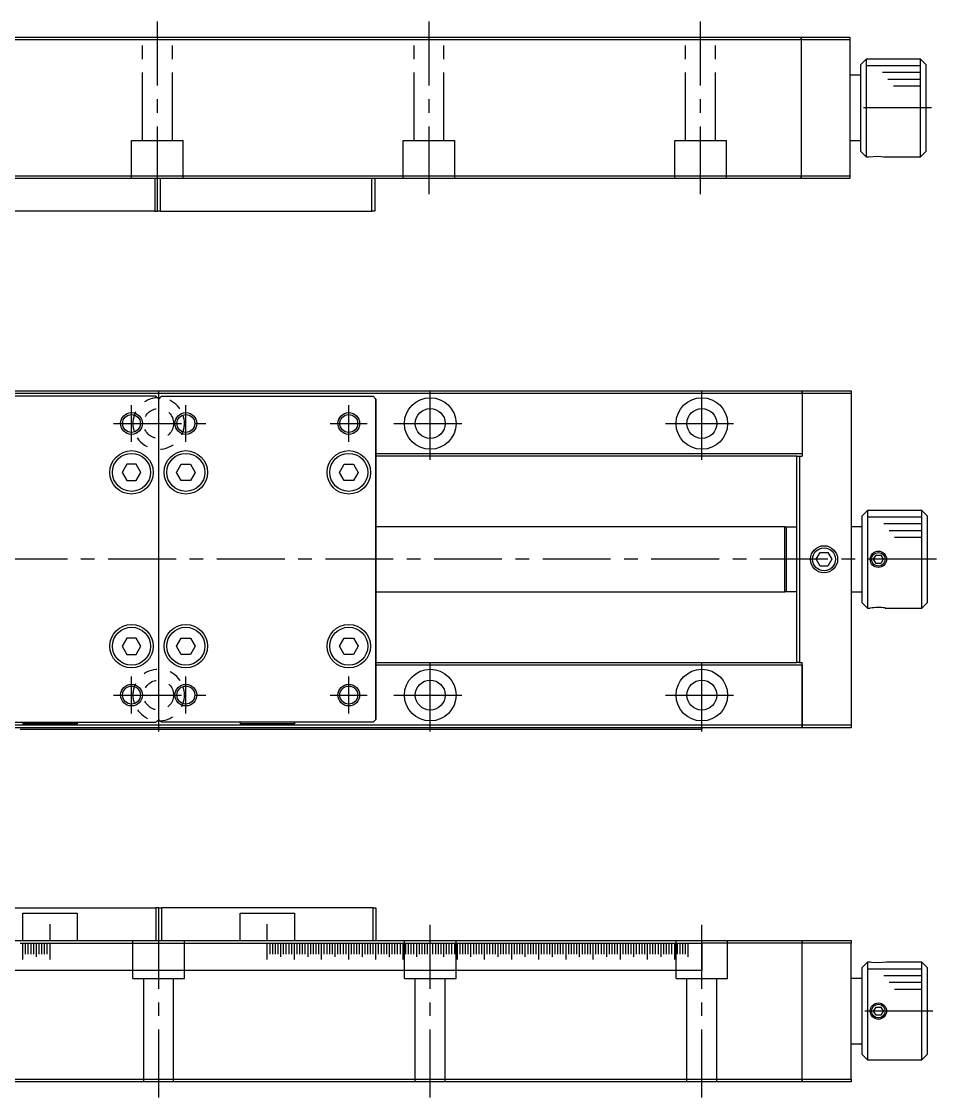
# Model space of a CAD drawing. Extents: x 17 to 733, y 13 to 249.
# Drawn here: x 182.7 to 351.2, y 51.1 to 249.2 of the extents above; entities that cross this region are included whole.
import ezdxf

# ---------------------------------------------------------------- set-up
doc = ezdxf.new("R2010")
doc.units = 0
doc.header["$LTSCALE"] = 10
for name, pattern in [('CENTER', [2, 1.25, -0.25, 0.25, -0.25]), ('DASHED', [3.5, 2, -1.5]), ('DOT', [0.5, 0.25, -0.25])]:
    doc.linetypes.add(name, pattern=pattern)
doc.layers.get('0').update_dxf_attribs({"linetype": 'CONTINUOUS'})
doc.layers.add('CENTER', color=1, linetype='CENTER')

# ---------------------------------------------------------------- blocks, each defined once
blk = doc.blocks.new('AID2942')
at = {"color": 3, "linetype": 'DOT'}
for centre, start, end in [((207.996115, 175.175), 92.941376, 87.058624), ((207.996115, 125.175), 272.941375, 267.058625)]:
    blk.add_arc(centre, 4.75, start, end, dxfattribs=at)
blk = doc.blocks.new('AID2947')
at = {"color": 3, "linetype": 'DOT'}
for centre in [(207.996115, 175.175), (207.996115, 125.175)]:
    blk.add_circle(centre, 2.75, dxfattribs=at)

msp = doc.modelspace()

# ---------------------------------------------------------------- linework, layer by layer
at = {"color": 7, "linetype": 'CONTINUOUS'}
for p, q in [((89.266115, 246.27), (326.266115, 246.27)), ((326.266115, 245.77), (89.266115, 245.77)), ((326.266115, 246.27), (326.266115, 245.77)), ((326.266115, 246.27), (335.266115, 246.27)), ((326.266115, 245.77), (326.266115, 246.27)), ((326.266115, 245.77), (326.266115, 220.77)), ((335.266115, 245.77), (326.266115, 245.77)), ((326.266115, 245.77), (326.266115, 243.27)), ((335.266115, 246.27), (335.266115, 245.77)), ((335.266115, 245.77), (335.266115, 220.77)), ((326.266115, 243.27), (326.266115, 239.27)), ((338.266115, 242.27), (337.266115, 241.27)), ((338.266115, 242.27), (338.266115, 233.27)), ((348.266115, 242.27), (338.266115, 242.27)), ((348.266115, 224.27), (348.266115, 242.27)), ((349.266115, 241.27), (348.266115, 242.27)), ((337.266115, 233.27), (337.266115, 241.27)), ((349.266115, 241.27), (349.266115, 225.27)), ((326.266115, 239.27), (326.266115, 227.27)), ((337.266115, 239.27), (335.266115, 239.27)), ((337.266115, 225.27), (337.266115, 233.27)), ((338.266115, 233.27), (338.266115, 224.27)), ((326.266115, 227.27), (326.266115, 223.27)), ((335.266115, 227.27), (337.266115, 227.27)), ((337.266115, 225.27), (338.266115, 224.27)), ((338.266115, 224.27), (338.76612, 224.27)), ((341.515837, 224.27), (348.266115, 224.27)), ((348.266115, 224.27), (349.266115, 225.27)), ((326.266115, 223.27), (326.266115, 220.77)), ((89.266115, 220.77), (326.266115, 220.77)), ((326.266115, 220.27), (89.266115, 220.27)), ((207.266115, 220.27), (207.266115, 214.27)), ((207.766115, 214.27), (207.766115, 220.27)), ((207.766115, 214.27), (207.766115, 220.27)), ((208.266115, 220.27), (208.266115, 214.27)), ((247.266115, 214.27), (247.266115, 220.27)), ((247.766115, 220.27), (247.766115, 214.27)), ((326.266115, 220.77), (326.266115, 220.27)), ((326.266115, 220.77), (335.266115, 220.77)), ((326.266115, 220.27), (326.266115, 220.77)), ((335.266115, 220.27), (326.266115, 220.27)), ((335.266115, 220.77), (335.266115, 220.27)), ((204.76611, 214.27), (174.76611, 214.27)), ((207.266115, 214.27), (204.76611, 214.27)), ((207.266115, 214.27), (207.766115, 214.27)), ((208.266115, 214.27), (207.766115, 214.27)), ((208.266115, 214.27), (210.76612, 214.27)), ((210.76612, 214.27), (240.76612, 214.27)), ((240.76612, 214.27), (247.266115, 214.27)), ((247.766115, 214.27), (247.266115, 214.27)), ((89.496115, 181.175), (326.496115, 181.175)), ((326.496115, 180.675), (89.496115, 180.675)), ((326.496115, 181.175), (335.496115, 181.175)), ((326.496115, 180.675), (326.496115, 181.175)), ((326.496115, 181.175), (326.496115, 180.675)), ((326.496115, 180.675), (326.496115, 177.175)), ((335.496115, 180.675), (326.496115, 180.675)), ((326.496115, 180.675), (326.496115, 175.163917)), ((335.496115, 181.175), (335.496115, 180.675)), ((335.496115, 180.675), (335.496115, 119.675)), ((207.496115, 180.175), (168.496115, 180.175)), ((207.496115, 180.175), (207.996115, 179.675)), ((208.496115, 180.175), (207.996115, 179.675)), ((207.996115, 120.675), (207.996115, 179.675)), ((208.496115, 180.175), (247.496115, 180.175)), ((247.996115, 179.675), (247.496115, 180.175)), ((247.996115, 179.675), (247.996115, 120.675)), ((247.996115, 168.675), (247.996115, 179.675)), ((326.496115, 177.175), (326.496115, 175.163917)), ((326.496115, 175.163917), (326.496115, 173.175)), ((326.496115, 175.163917), (326.496115, 169.675)), ((326.496115, 173.175), (326.496115, 169.175)), ((247.996115, 169.675), (326.496115, 169.675)), ((325.496115, 169.175), (247.996115, 169.175)), ((247.996115, 131.675), (247.996115, 168.675)), ((325.496115, 131.175), (325.496115, 169.175)), ((325.496115, 169.175), (325.996115, 169.175)), ((325.996115, 169.175), (325.996115, 131.175)), ((325.996115, 169.175), (326.496115, 169.175)), ((202.130089, 167.675), (201.264064, 166.175)), ((203.86214, 167.675), (202.130089, 167.675)), ((204.728166, 166.175), (203.86214, 167.675)), ((211.264064, 166.175), (212.130089, 167.675)), ((212.130089, 167.675), (213.86214, 167.675)), ((213.86214, 167.675), (214.728166, 166.175)), ((241.264064, 166.175), (242.130089, 167.675)), ((242.130089, 167.675), (243.86214, 167.675)), ((243.86214, 167.675), (244.728166, 166.175)), ((201.264064, 166.175), (202.130089, 164.675)), ((202.130089, 164.675), (203.86214, 164.675)), ((203.86214, 164.675), (204.728166, 166.175)), ((212.130089, 164.675), (211.264064, 166.175)), ((213.86214, 164.675), (212.130089, 164.675)), ((214.728166, 166.175), (213.86214, 164.675)), ((242.130089, 164.675), (241.264064, 166.175)), ((243.86214, 164.675), (242.130089, 164.675)), ((244.728166, 166.175), (243.86214, 164.675)), ((338.496115, 159.175), (337.496115, 158.175)), ((338.496115, 159.175), (338.496115, 141.175)), ((348.496115, 159.175), (338.496115, 159.175)), ((349.496115, 158.175), (348.496115, 159.175)), ((348.496115, 141.175), (348.496115, 159.175)), ((337.496115, 142.175), (337.496115, 158.175)), ((349.496115, 158.175), (349.496115, 142.175)), ((349.496115, 158.175), (349.496115, 152.674995)), ((323.296115, 156.175), (247.996115, 156.175)), ((323.496115, 155.975), (323.296115, 156.175)), ((323.296115, 144.175), (323.296115, 156.175)), ((323.496115, 156.175), (323.496115, 155.975)), ((323.496115, 156.175), (323.496115, 144.175)), ((323.496115, 156.175), (325.496115, 156.175)), ((337.496115, 156.175), (335.496115, 156.175)), ((329.052739, 150.175), (329.774427, 151.425)), ((329.774427, 151.425), (331.217803, 151.425)), ((331.217803, 151.425), (331.93949, 150.175)), ((339.630089, 150.175), (340.063102, 150.925)), ((340.063102, 150.925), (340.929127, 150.925)), ((340.929127, 150.925), (341.36214, 150.175)), ((349.503885, 151.425), (349.496115, 151.440541)), ((329.774427, 148.925), (329.052739, 150.175)), ((331.217803, 148.925), (329.774427, 148.925)), ((331.93949, 150.175), (331.217803, 148.925)), ((340.063102, 149.425), (339.630089, 150.175)), ((340.929127, 149.425), (340.063102, 149.425)), ((341.36214, 150.175), (340.929127, 149.425)), ((349.496115, 148.909459), (349.503885, 148.925)), ((349.496115, 147.675005), (349.496115, 142.175)), ((247.996115, 144.175), (323.296115, 144.175)), ((323.296115, 144.175), (323.496115, 144.375)), ((323.496115, 144.375), (323.496115, 144.175)), ((325.496115, 144.175), (323.496115, 144.175)), ((335.496115, 144.175), (337.496115, 144.175)), ((337.496115, 142.175), (338.496115, 141.175)), ((338.496115, 141.175), (338.99612, 141.175)), ((341.745922, 141.175), (348.496115, 141.175)), ((348.496115, 141.175), (349.496115, 142.175)), ((202.130089, 135.675), (201.264064, 134.175)), ((203.86214, 135.675), (202.130089, 135.675)), ((204.728166, 134.175), (203.86214, 135.675)), ((211.264064, 134.175), (212.130089, 135.675)), ((212.130089, 135.675), (213.86214, 135.675)), ((213.86214, 135.675), (214.728166, 134.175)), ((241.264064, 134.175), (242.130089, 135.675)), ((242.130089, 135.675), (243.86214, 135.675)), ((243.86214, 135.675), (244.728166, 134.175)), ((201.264064, 134.175), (202.130089, 132.675)), ((203.86214, 132.675), (204.728166, 134.175)), ((212.130089, 132.675), (211.264064, 134.175)), ((214.728166, 134.175), (213.86214, 132.675)), ((242.130089, 132.675), (241.264064, 134.175)), ((244.728166, 134.175), (243.86214, 132.675)), ((202.130089, 132.675), (203.86214, 132.675)), ((213.86214, 132.675), (212.130089, 132.675)), ((243.86214, 132.675), (242.130089, 132.675)), ((247.996115, 120.675), (247.996115, 131.675)), ((247.996115, 131.175), (325.496115, 131.175)), ((325.996115, 131.175), (325.496115, 131.175)), ((325.996115, 131.175), (326.496115, 131.175)), ((326.496115, 127.175), (326.496115, 131.175)), ((326.496115, 130.675), (247.996115, 130.675)), ((326.496115, 130.675), (326.496115, 125.163917)), ((326.496115, 125.163917), (326.496115, 127.175)), ((326.496115, 123.175), (326.496115, 125.163917)), ((326.496115, 125.163917), (326.496115, 119.675)), ((326.496115, 119.675), (326.496115, 123.175)), ((89.496115, 119.675), (326.496115, 119.675)), ((307.996115, 119.175), (107.996115, 119.175)), ((307.996115, 119.175), (107.996115, 119.175)), ((168.496115, 120.175), (207.496115, 120.175)), ((182.496115, 118.875), (182.996115, 118.875)), ((182.996115, 120.175), (182.996115, 119.875)), ((187.996115, 119.875), (182.996115, 119.875)), ((182.996115, 119.875), (192.996115, 119.875)), ((182.996115, 118.875), (183.496115, 118.875)), ((183.496115, 118.875), (183.996115, 118.875)), ((183.996115, 118.875), (184.496115, 118.875)), ((184.496115, 118.875), (184.996115, 118.875)), ((184.996115, 118.875), (185.496115, 118.875)), ((185.496115, 118.875), (185.996115, 118.875)), ((185.996115, 118.875), (186.496115, 118.875)), ((186.496115, 118.875), (186.996115, 118.875)), ((186.996115, 118.875), (187.496115, 118.875)), ((187.496115, 118.875), (187.996115, 118.875)), ((192.996115, 119.875), (187.996115, 119.875)), ((187.996115, 118.875), (227.996115, 118.875)), ((192.996115, 120.175), (192.996115, 119.875)), ((207.996115, 120.675), (207.496115, 120.175)), ((207.996115, 120.675), (208.496115, 120.175)), ((247.496115, 120.175), (208.496115, 120.175)), ((222.996115, 120.175), (222.996115, 119.875)), ((227.996115, 119.875), (222.996115, 119.875)), ((222.996115, 119.875), (232.996115, 119.875)), ((232.996115, 119.875), (227.996115, 119.875)), ((227.996115, 118.875), (228.496115, 118.875)), ((228.496115, 118.875), (228.996115, 118.875)), ((228.996115, 118.875), (229.496115, 118.875)), ((229.496115, 118.875), (229.996115, 118.875)), ((229.996115, 118.875), (230.496115, 118.875)), ((230.496115, 118.875), (230.996115, 118.875)), ((230.996115, 118.875), (231.496115, 118.875)), ((231.496115, 118.875), (231.996115, 118.875)), ((231.996115, 118.875), (232.496115, 118.875)), ((232.496115, 118.875), (232.996115, 118.875)), ((232.996115, 120.175), (232.996115, 119.875)), ((232.996115, 118.875), (233.496115, 118.875)), ((233.496115, 118.875), (233.996115, 118.875)), ((233.996115, 118.875), (234.496115, 118.875)), ((234.496115, 118.875), (234.996115, 118.875)), ((234.996115, 118.875), (235.496115, 118.875)), ((235.496115, 118.875), (235.996115, 118.875)), ((235.996115, 118.875), (236.496115, 118.875)), ((236.496115, 118.875), (236.996115, 118.875)), ((236.996115, 118.875), (237.496115, 118.875)), ((237.496115, 118.875), (237.996115, 118.875)), ((237.996115, 118.875), (238.496115, 118.875)), ((238.496115, 118.875), (238.996115, 118.875)), ((238.996115, 118.875), (239.496115, 118.875)), ((239.496115, 118.875), (239.996115, 118.875)), ((239.996115, 118.875), (240.496115, 118.875)), ((240.496115, 118.875), (240.996115, 118.875)), ((240.996115, 118.875), (241.496115, 118.875)), ((241.496115, 118.875), (241.996115, 118.875)), ((241.996115, 118.875), (242.496115, 118.875)), ((242.496115, 118.875), (242.996115, 118.875)), ((242.996115, 118.875), (243.496115, 118.875)), ((243.496115, 118.875), (243.996115, 118.875)), ((243.996115, 118.875), (244.496115, 118.875)), ((244.496115, 118.875), (244.996115, 118.875)), ((244.996115, 118.875), (245.496115, 118.875)), ((245.496115, 118.875), (245.996115, 118.875)), ((245.996115, 118.875), (246.496115, 118.875)), ((246.496115, 118.875), (246.996115, 118.875)), ((246.996115, 118.875), (247.496115, 118.875)), ((247.496115, 120.175), (247.996115, 120.675)), ((247.996115, 120.675), (247.496115, 120.175)), ((247.496115, 118.875), (247.996115, 118.875)), ((247.996115, 118.875), (248.496115, 118.875)), ((248.496115, 118.875), (248.996115, 118.875)), ((248.996115, 118.875), (249.496115, 118.875)), ((249.496115, 118.875), (249.996115, 118.875)), ((249.996115, 118.875), (250.496115, 118.875)), ((250.496115, 118.875), (250.996115, 118.875)), ((250.996115, 118.875), (251.496115, 118.875)), ((251.496115, 118.875), (251.996115, 118.875)), ((251.996115, 118.875), (252.496115, 118.875)), ((252.496115, 118.875), (252.996115, 118.875)), ((252.996115, 118.875), (253.496115, 118.875)), ((253.496115, 118.875), (253.996115, 118.875)), ((253.996115, 118.875), (254.496115, 118.875)), ((254.496115, 118.875), (254.996115, 118.875)), ((254.996115, 118.875), (255.496115, 118.875)), ((255.496115, 118.875), (255.996115, 118.875)), ((255.996115, 118.875), (256.496115, 118.875)), ((256.496115, 118.875), (256.996115, 118.875)), ((256.996115, 118.875), (257.496115, 118.875)), ((257.496115, 118.875), (257.996115, 118.875)), ((257.996115, 118.875), (258.496115, 118.875)), ((258.496115, 118.875), (258.996115, 118.875)), ((258.996115, 118.875), (259.496115, 118.875)), ((259.496115, 118.875), (259.996115, 118.875)), ((259.996115, 118.875), (260.496115, 118.875)), ((260.496115, 118.875), (260.996115, 118.875)), ((260.996115, 118.875), (261.496115, 118.875)), ((261.496115, 118.875), (261.996115, 118.875)), ((261.996115, 118.875), (262.496115, 118.875)), ((262.496115, 118.875), (262.996115, 118.875)), ((262.996115, 118.875), (263.496115, 118.875)), ((263.496115, 118.875), (263.996115, 118.875)), ((263.996115, 118.875), (264.496115, 118.875)), ((264.496115, 118.875), (264.996115, 118.875)), ((264.996115, 118.875), (265.496115, 118.875)), ((265.496115, 118.875), (265.996115, 118.875)), ((265.996115, 118.875), (266.496115, 118.875)), ((266.496115, 118.875), (266.996115, 118.875)), ((266.996115, 118.875), (267.496115, 118.875)), ((267.496115, 118.875), (267.996115, 118.875)), ((267.996115, 118.875), (268.496115, 118.875)), ((268.496115, 118.875), (268.996115, 118.875)), ((268.996115, 118.875), (269.496115, 118.875)), ((269.496115, 118.875), (269.996115, 118.875)), ((269.996115, 118.875), (270.496115, 118.875)), ((270.496115, 118.875), (270.996115, 118.875)), ((270.996115, 118.875), (271.496115, 118.875)), ((271.496115, 118.875), (271.996115, 118.875)), ((271.996115, 118.875), (272.496115, 118.875)), ((272.496115, 118.875), (272.996115, 118.875)), ((272.996115, 118.875), (273.496115, 118.875)), ((273.496115, 118.875), (273.996115, 118.875)), ((273.996115, 118.875), (274.496115, 118.875)), ((274.496115, 118.875), (274.996115, 118.875)), ((274.996115, 118.875), (275.496115, 118.875)), ((275.496115, 118.875), (275.996115, 118.875)), ((275.996115, 118.875), (276.496115, 118.875)), ((276.496115, 118.875), (276.996115, 118.875)), ((276.996115, 118.875), (277.496115, 118.875)), ((277.496115, 118.875), (277.996115, 118.875)), ((277.996115, 118.875), (278.496115, 118.875)), ((278.496115, 118.875), (278.996115, 118.875)), ((278.996115, 118.875), (279.496115, 118.875)), ((279.496115, 118.875), (279.996115, 118.875)), ((279.996115, 118.875), (280.496115, 118.875)), ((280.496115, 118.875), (280.996115, 118.875)), ((280.996115, 118.875), (281.496115, 118.875)), ((281.496115, 118.875), (281.996115, 118.875)), ((281.996115, 118.875), (282.496115, 118.875)), ((282.496115, 118.875), (282.996115, 118.875)), ((282.996115, 118.875), (283.496115, 118.875)), ((283.496115, 118.875), (283.996115, 118.875)), ((283.996115, 118.875), (284.496115, 118.875)), ((284.496115, 118.875), (284.996115, 118.875)), ((284.996115, 118.875), (285.496115, 118.875)), ((285.496115, 118.875), (285.996115, 118.875)), ((285.996115, 118.875), (286.496115, 118.875)), ((286.496115, 118.875), (286.996115, 118.875)), ((286.996115, 118.875), (287.496115, 118.875)), ((287.496115, 118.875), (287.996115, 118.875)), ((287.996115, 118.875), (288.496115, 118.875)), ((288.496115, 118.875), (288.996115, 118.875)), ((288.996115, 118.875), (289.496115, 118.875)), ((289.496115, 118.875), (289.996115, 118.875)), ((289.996115, 118.875), (290.496115, 118.875)), ((290.496115, 118.875), (290.996115, 118.875)), ((290.996115, 118.875), (291.496115, 118.875)), ((291.496115, 118.875), (291.996115, 118.875)), ((291.996115, 118.875), (292.496115, 118.875)), ((292.496115, 118.875), (292.996115, 118.875)), ((292.996115, 118.875), (293.496115, 118.875)), ((293.496115, 118.875), (293.996115, 118.875)), ((293.996115, 118.875), (294.496115, 118.875)), ((294.496115, 118.875), (294.996115, 118.875)), ((294.996115, 118.875), (295.496115, 118.875)), ((295.496115, 118.875), (295.996115, 118.875)), ((295.996115, 118.875), (296.496115, 118.875)), ((296.496115, 118.875), (296.996115, 118.875)), ((296.996115, 118.875), (297.496115, 118.875)), ((297.496115, 118.875), (297.996115, 118.875)), ((297.996115, 118.875), (298.496115, 118.875)), ((298.496115, 118.875), (298.996115, 118.875)), ((298.996115, 118.875), (299.496115, 118.875)), ((299.496115, 118.875), (299.996115, 118.875)), ((299.996115, 118.875), (300.496115, 118.875)), ((300.496115, 118.875), (300.996115, 118.875)), ((300.996115, 118.875), (301.496115, 118.875)), ((301.496115, 118.875), (301.996115, 118.875)), ((301.996115, 118.875), (302.496115, 118.875)), ((302.496115, 118.875), (302.996115, 118.875)), ((302.996115, 118.875), (303.496115, 118.875)), ((303.496115, 118.875), (303.996115, 118.875)), ((303.996115, 118.875), (304.496115, 118.875)), ((304.496115, 118.875), (304.996115, 118.875)), ((304.996115, 118.875), (305.496115, 118.875)), ((305.496115, 118.875), (307.996115, 118.875)), ((307.996115, 119.175), (307.996115, 118.875)), ((326.496115, 119.175), (307.996115, 119.175)), ((326.496115, 119.175), (326.496115, 119.675)), ((326.496115, 119.675), (335.496115, 119.675)), ((326.496115, 119.675), (326.496115, 119.175)), ((335.496115, 119.175), (326.496115, 119.175)), ((335.496115, 119.675), (335.496115, 119.175)), ((168.496115, 86), (207.496115, 86)), ((207.496115, 86), (207.496115, 80)), ((207.996115, 86), (207.496115, 86)), ((207.996115, 80), (207.996115, 86)), ((207.996115, 80), (207.996115, 86)), ((207.996115, 86), (208.496115, 86)), ((208.496115, 86), (208.496115, 80)), ((247.496115, 86), (208.496115, 86)), ((247.496115, 80), (247.496115, 86)), ((247.496115, 86), (247.996115, 86)), ((247.996115, 86), (247.996115, 80)), ((182.996115, 80), (182.996115, 85)), ((182.996115, 85), (192.996115, 85)), ((192.996115, 85), (192.996115, 80)), ((222.996115, 80), (222.996115, 85)), ((222.996115, 85), (232.996115, 85)), ((232.996115, 85), (232.996115, 80)), ((89.496115, 80), (326.496115, 80)), ((182.496115, 79.5), (182.996115, 79.5)), ((182.996115, 79.5), (183.496115, 79.5)), ((183.496115, 79.5), (183.996115, 79.5)), ((183.996115, 79.5), (184.496115, 79.5)), ((184.496115, 79.5), (184.996115, 79.5)), ((184.996115, 79.5), (185.496115, 79.5)), ((185.496115, 79.5), (185.996115, 79.5)), ((185.996115, 79.5), (186.496115, 79.5)), ((186.496115, 79.5), (186.996115, 79.5)), ((186.996115, 79.5), (187.496115, 79.5)), ((187.496115, 79.5), (187.996115, 79.5)), ((187.996115, 79.5), (227.996115, 79.5)), ((227.996115, 79.5), (228.496115, 79.5)), ((228.496115, 79.5), (228.996115, 79.5)), ((228.996115, 79.5), (229.496115, 79.5)), ((229.496115, 79.5), (229.996115, 79.5)), ((229.996115, 79.5), (230.496115, 79.5)), ((230.496115, 79.5), (230.996115, 79.5)), ((230.996115, 79.5), (231.496115, 79.5)), ((231.496115, 79.5), (231.996115, 79.5)), ((231.996115, 79.5), (232.496115, 79.5)), ((232.496115, 79.5), (232.996115, 79.5)), ((232.996115, 79.5), (233.496115, 79.5)), ((233.496115, 79.5), (233.996115, 79.5)), ((233.996115, 79.5), (234.496115, 79.5)), ((234.496115, 79.5), (234.996115, 79.5)), ((234.996115, 79.5), (235.496115, 79.5)), ((235.496115, 79.5), (235.996115, 79.5)), ((235.996115, 79.5), (236.496115, 79.5)), ((236.496115, 79.5), (236.996115, 79.5)), ((236.996115, 79.5), (237.496115, 79.5)), ((237.496115, 79.5), (237.996115, 79.5)), ((237.996115, 79.5), (238.496115, 79.5)), ((238.496115, 79.5), (238.996115, 79.5)), ((238.996115, 79.5), (239.496115, 79.5)), ((239.496115, 79.5), (239.996115, 79.5)), ((239.996115, 79.5), (240.496115, 79.5)), ((240.496115, 79.5), (240.996115, 79.5)), ((240.996115, 79.5), (241.496115, 79.5)), ((241.496115, 79.5), (241.996115, 79.5)), ((241.996115, 79.5), (242.496115, 79.5)), ((242.496115, 79.5), (242.996115, 79.5)), ((242.996115, 79.5), (243.496115, 79.5)), ((243.496115, 79.5), (243.996115, 79.5)), ((243.996115, 79.5), (244.496115, 79.5)), ((244.496115, 79.5), (244.996115, 79.5)), ((244.996115, 79.5), (245.496115, 79.5)), ((245.496115, 79.5), (245.996115, 79.5)), ((245.996115, 79.5), (246.496115, 79.5)), ((246.496115, 79.5), (246.996115, 79.5)), ((246.996115, 79.5), (247.496115, 79.5)), ((247.496115, 79.5), (247.996115, 79.5)), ((247.996115, 79.5), (248.496115, 79.5)), ((248.496115, 79.5), (248.996115, 79.5)), ((248.996115, 79.5), (249.496115, 79.5)), ((249.496115, 79.5), (249.996115, 79.5)), ((249.996115, 79.5), (250.496115, 79.5)), ((250.496115, 79.5), (250.996115, 79.5)), ((250.996115, 79.5), (251.496115, 79.5)), ((251.496115, 79.5), (251.996115, 79.5)), ((251.996115, 79.5), (252.496115, 79.5)), ((252.496115, 79.5), (252.996115, 79.5)), ((252.996115, 79.5), (253.496115, 79.5)), ((253.496115, 79.5), (253.996115, 79.5)), ((253.996115, 79.5), (254.496115, 79.5)), ((254.496115, 79.5), (254.996115, 79.5)), ((254.996115, 79.5), (255.496115, 79.5)), ((255.496115, 79.5), (255.996115, 79.5)), ((255.996115, 79.5), (256.496115, 79.5)), ((256.496115, 79.5), (256.996115, 79.5)), ((256.996115, 79.5), (257.496115, 79.5)), ((257.496115, 79.5), (257.996115, 79.5)), ((257.996115, 79.5), (258.496115, 79.5)), ((258.496115, 79.5), (258.996115, 79.5)), ((258.996115, 79.5), (259.496115, 79.5)), ((259.496115, 79.5), (259.996115, 79.5)), ((259.996115, 79.5), (260.496115, 79.5)), ((260.496115, 79.5), (260.996115, 79.5)), ((260.996115, 79.5), (261.496115, 79.5)), ((261.496115, 79.5), (261.996115, 79.5)), ((261.996115, 79.5), (262.496115, 79.5)), ((262.496115, 79.5), (262.996115, 79.5)), ((262.996115, 79.5), (263.496115, 79.5)), ((263.496115, 79.5), (263.996115, 79.5)), ((263.996115, 79.5), (264.496115, 79.5)), ((264.496115, 79.5), (264.996115, 79.5)), ((264.996115, 79.5), (265.496115, 79.5)), ((265.496115, 79.5), (265.996115, 79.5)), ((265.996115, 79.5), (266.496115, 79.5)), ((266.496115, 79.5), (266.996115, 79.5)), ((266.996115, 79.5), (267.496115, 79.5)), ((267.496115, 79.5), (267.996115, 79.5)), ((267.996115, 79.5), (268.496115, 79.5)), ((268.496115, 79.5), (268.996115, 79.5)), ((268.996115, 79.5), (269.496115, 79.5)), ((269.496115, 79.5), (269.996115, 79.5)), ((269.996115, 79.5), (270.496115, 79.5)), ((270.496115, 79.5), (270.996115, 79.5)), ((270.996115, 79.5), (271.496115, 79.5)), ((271.496115, 79.5), (271.996115, 79.5)), ((271.996115, 79.5), (272.496115, 79.5)), ((272.496115, 79.5), (272.996115, 79.5)), ((272.996115, 79.5), (273.496115, 79.5)), ((273.496115, 79.5), (273.996115, 79.5)), ((273.996115, 79.5), (274.496115, 79.5)), ((274.496115, 79.5), (274.996115, 79.5)), ((274.996115, 79.5), (275.496115, 79.5)), ((275.496115, 79.5), (275.996115, 79.5)), ((275.996115, 79.5), (276.496115, 79.5)), ((276.496115, 79.5), (276.996115, 79.5)), ((276.996115, 79.5), (277.496115, 79.5)), ((277.496115, 79.5), (277.996115, 79.5)), ((277.996115, 79.5), (278.496115, 79.5)), ((278.496115, 79.5), (278.996115, 79.5)), ((278.996115, 79.5), (279.496115, 79.5)), ((279.496115, 79.5), (279.996115, 79.5)), ((279.996115, 79.5), (280.496115, 79.5)), ((280.496115, 79.5), (280.996115, 79.5)), ((280.996115, 79.5), (281.496115, 79.5)), ((281.496115, 79.5), (281.996115, 79.5)), ((281.996115, 79.5), (282.496115, 79.5)), ((282.496115, 79.5), (282.996115, 79.5)), ((282.996115, 79.5), (283.496115, 79.5)), ((283.496115, 79.5), (283.996115, 79.5)), ((283.996115, 79.5), (284.496115, 79.5)), ((284.496115, 79.5), (284.996115, 79.5)), ((284.996115, 79.5), (285.496115, 79.5)), ((285.496115, 79.5), (285.996115, 79.5)), ((285.996115, 79.5), (286.496115, 79.5)), ((286.496115, 79.5), (286.996115, 79.5)), ((286.996115, 79.5), (287.496115, 79.5)), ((287.496115, 79.5), (287.996115, 79.5)), ((287.996115, 79.5), (288.496115, 79.5)), ((288.496115, 79.5), (288.996115, 79.5)), ((288.996115, 79.5), (289.496115, 79.5)), ((289.496115, 79.5), (289.996115, 79.5)), ((289.996115, 79.5), (290.496115, 79.5)), ((290.496115, 79.5), (290.996115, 79.5)), ((290.996115, 79.5), (291.496115, 79.5)), ((291.496115, 79.5), (291.996115, 79.5)), ((291.996115, 79.5), (292.496115, 79.5)), ((292.496115, 79.5), (292.996115, 79.5)), ((292.996115, 79.5), (293.496115, 79.5)), ((293.496115, 79.5), (293.996115, 79.5)), ((293.996115, 79.5), (294.496115, 79.5)), ((294.496115, 79.5), (294.996115, 79.5)), ((294.996115, 79.5), (295.496115, 79.5)), ((295.496115, 79.5), (295.996115, 79.5)), ((295.996115, 79.5), (296.496115, 79.5)), ((296.496115, 79.5), (296.996115, 79.5)), ((296.996115, 79.5), (297.496115, 79.5)), ((297.496115, 79.5), (297.996115, 79.5)), ((297.996115, 79.5), (298.496115, 79.5)), ((298.496115, 79.5), (298.996115, 79.5)), ((298.996115, 79.5), (299.496115, 79.5)), ((299.496115, 79.5), (299.996115, 79.5)), ((299.996115, 79.5), (300.496115, 79.5)), ((300.496115, 79.5), (300.996115, 79.5)), ((300.996115, 79.5), (301.496115, 79.5)), ((301.496115, 79.5), (301.996115, 79.5)), ((301.996115, 79.5), (302.496115, 79.5)), ((302.496115, 79.5), (302.996115, 79.5)), ((302.996115, 79.5), (303.496115, 79.5)), ((303.496115, 79.5), (303.996115, 79.5)), ((303.996115, 79.5), (304.496115, 79.5)), ((304.496115, 79.5), (304.996115, 79.5)), ((304.996115, 79.5), (305.496115, 79.5)), ((305.496115, 79.5), (307.996115, 79.5)), ((307.996115, 79.5), (307.996115, 74.5)), ((326.496115, 79.5), (308.006115, 79.5)), ((326.496115, 79.5), (326.496115, 80)), ((326.496115, 80), (335.496115, 80)), ((326.496115, 80), (326.496115, 79.5)), ((326.496115, 77), (326.496115, 79.5)), ((335.496115, 79.5), (326.496115, 79.5)), ((326.496115, 54.5), (326.496115, 79.5)), ((335.496115, 80), (335.496115, 79.5)), ((335.496115, 54.5), (335.496115, 79.5)), ((326.496115, 73), (326.496115, 77)), ((338.496115, 76), (337.496115, 75)), ((338.496115, 76), (338.496115, 58)), ((338.99612, 76), (338.496115, 76)), ((340.535415, 75.912858), (340.492813, 75.912772)), ((348.496115, 76), (341.99611, 76)), ((348.496115, 67), (348.496115, 76)), ((349.496115, 75), (348.496115, 76)), ((307.996115, 74.5), (107.996115, 74.5)), ((337.496115, 59), (337.496115, 75)), ((349.496115, 75), (349.496115, 67)), ((326.496115, 61), (326.496115, 73)), ((337.496115, 73), (335.496115, 73)), ((339.630089, 67), (340.063102, 67.75)), ((340.063102, 67.75), (340.929127, 67.75)), ((340.929127, 67.75), (341.36214, 67)), ((340.063102, 66.25), (339.630089, 67)), ((340.929127, 66.25), (340.063102, 66.25)), ((341.36214, 67), (340.929127, 66.25)), ((348.496115, 58), (348.496115, 67)), ((349.496115, 67), (349.496115, 59)), ((326.496115, 57), (326.496115, 61)), ((335.496115, 61), (337.496115, 61)), ((337.496115, 59), (338.496115, 58)), ((338.496115, 58), (348.496115, 58)), ((348.496115, 58), (349.496115, 59)), ((326.496115, 54.5), (326.496115, 57)), ((89.496115, 54.5), (326.496115, 54.5)), ((335.496115, 54), (89.496115, 54)), ((326.496115, 54.5), (335.496115, 54.5)), ((326.496115, 54), (326.496115, 54.5)), ((326.496115, 54.5), (326.496115, 54)), ((335.496115, 54.5), (335.496115, 54))]:
    msp.add_line(p, q, dxfattribs=at)
at = {"color": 3, "linetype": 'CENTER'}
for p, q in [((205.016115, 227.27), (205.016115, 246.27)), ((210.516115, 227.27), (210.516115, 246.27)), ((255.016115, 227.27), (255.016115, 246.27)), ((260.516115, 227.27), (260.516115, 246.27)), ((305.016115, 227.27), (305.016115, 246.27)), ((310.516115, 227.27), (310.516115, 246.27)), ((203.016115, 227.27), (212.516115, 227.27)), ((203.016115, 220.27), (203.016115, 227.27)), ((212.516115, 220.27), (212.516115, 227.27)), ((253.016115, 227.27), (262.516115, 227.27)), ((253.016115, 220.27), (253.016115, 227.27)), ((262.516115, 220.27), (262.516115, 227.27)), ((303.016115, 227.27), (312.516115, 227.27)), ((303.016115, 220.27), (303.016115, 227.27)), ((312.516115, 220.27), (312.516115, 227.27))]:
    msp.add_line(p, q, dxfattribs=at)
at = {"color": 3, "linetype": 'CONTINUOUS'}
for p, q in [((348.266115, 241.02), (338.266115, 241.02)), ((348.266115, 239.77), (341.266115, 239.77)), ((348.266115, 238.52), (342.266115, 238.52)), ((348.266115, 237.27), (343.266115, 237.27)), ((338.76612, 224.27), (340.266115, 224.395879)), ((340.266115, 224.395879), (341.76611, 224.27)), ((348.496115, 157.925), (338.496115, 157.925)), ((348.496115, 156.675), (341.496115, 156.675)), ((348.496115, 155.425), (342.496115, 155.425)), ((348.496115, 154.175), (343.496115, 154.175)), ((341.751451, 141.212529), (341.99611, 141.175)), ((187.996115, 80), (187.996115, 83)), ((227.996115, 80), (227.996115, 83)), ((182.996115, 77.5), (182.996115, 79.5)), ((183.496115, 77.5), (183.496115, 79.5)), ((183.996115, 77.5), (183.996115, 79.5)), ((184.496115, 77.5), (184.496115, 79.5)), ((184.996115, 77.5), (184.996115, 79.5)), ((185.496115, 77.5), (185.496115, 79.5)), ((185.996115, 77.5), (185.996115, 79.5)), ((186.496115, 77.5), (186.496115, 79.5)), ((186.996115, 77.5), (186.996115, 79.5)), ((187.496115, 77.5), (187.496115, 79.5)), ((187.996115, 77.5), (187.996115, 79.5)), ((227.996115, 77.5), (227.996115, 79.5)), ((228.496115, 77.5), (228.496115, 79.5)), ((228.996115, 77.5), (228.996115, 79.5)), ((229.496115, 77.5), (229.496115, 79.5)), ((229.996115, 77.5), (229.996115, 79.5)), ((230.496115, 77.5), (230.496115, 79.5)), ((230.996115, 77.5), (230.996115, 79.5)), ((231.496115, 77.5), (231.496115, 79.5)), ((231.996115, 77.5), (231.996115, 79.5)), ((232.496115, 77.5), (232.496115, 79.5)), ((232.996115, 77.5), (232.996115, 79.5)), ((233.496115, 77.5), (233.496115, 79.5)), ((233.996115, 77.5), (233.996115, 79.5)), ((234.496115, 77.5), (234.496115, 79.5)), ((234.996115, 77.5), (234.996115, 79.5)), ((235.496115, 77.5), (235.496115, 79.5)), ((235.996115, 77.5), (235.996115, 79.5)), ((236.496115, 77.5), (236.496115, 79.5)), ((236.996115, 77.5), (236.996115, 79.5)), ((237.496115, 77.5), (237.496115, 79.5)), ((237.996115, 77.5), (237.996115, 79.5)), ((238.496115, 77.5), (238.496115, 79.5)), ((238.996115, 77.5), (238.996115, 79.5)), ((239.496115, 77.5), (239.496115, 79.5)), ((239.996115, 77.5), (239.996115, 79.5)), ((240.496115, 77.5), (240.496115, 79.5)), ((240.996115, 77.5), (240.996115, 79.5)), ((241.496115, 77.5), (241.496115, 79.5)), ((241.996115, 77.5), (241.996115, 79.5)), ((242.496115, 77.5), (242.496115, 79.5)), ((242.996115, 77.5), (242.996115, 79.5)), ((243.496115, 77.5), (243.496115, 79.5)), ((243.996115, 77.5), (243.996115, 79.5)), ((244.496115, 77.5), (244.496115, 79.5)), ((244.996115, 77.5), (244.996115, 79.5)), ((245.496115, 77.5), (245.496115, 79.5)), ((245.996115, 77.5), (245.996115, 79.5)), ((246.496115, 77.5), (246.496115, 79.5)), ((246.996115, 77.5), (246.996115, 79.5)), ((247.496115, 77.5), (247.496115, 79.5)), ((247.996115, 77.5), (247.996115, 79.5)), ((248.496115, 77.5), (248.496115, 79.5)), ((248.996115, 77.5), (248.996115, 79.5)), ((249.496115, 77.5), (249.496115, 79.5)), ((249.996115, 77.5), (249.996115, 79.5)), ((250.496115, 77.5), (250.496115, 79.5)), ((250.996115, 77.5), (250.996115, 79.5)), ((251.496115, 77.5), (251.496115, 79.5)), ((251.996115, 77.5), (251.996115, 79.5)), ((252.496115, 77.5), (252.496115, 79.5)), ((252.996115, 77.5), (252.996115, 79.5)), ((253.496115, 77.5), (253.496115, 79.5)), ((253.996115, 77.5), (253.996115, 79.5)), ((254.496115, 77.5), (254.496115, 79.5)), ((254.996115, 77.5), (254.996115, 79.5)), ((255.496115, 77.5), (255.496115, 79.5)), ((255.996115, 77.5), (255.996115, 79.5)), ((256.496115, 77.5), (256.496115, 79.5)), ((256.996115, 77.5), (256.996115, 79.5)), ((257.496115, 77.5), (257.496115, 79.5)), ((257.996115, 77.5), (257.996115, 79.5)), ((258.496115, 77.5), (258.496115, 79.5)), ((258.996115, 77.5), (258.996115, 79.5)), ((259.496115, 77.5), (259.496115, 79.5)), ((259.996115, 77.5), (259.996115, 79.5)), ((260.496115, 77.5), (260.496115, 79.5)), ((260.996115, 77.5), (260.996115, 79.5)), ((261.496115, 77.5), (261.496115, 79.5)), ((261.996115, 77.5), (261.996115, 79.5)), ((262.496115, 77.5), (262.496115, 79.5)), ((262.996115, 77.5), (262.996115, 79.5)), ((263.496115, 77.5), (263.496115, 79.5)), ((263.996115, 77.5), (263.996115, 79.5)), ((264.496115, 77.5), (264.496115, 79.5)), ((264.996115, 77.5), (264.996115, 79.5)), ((265.496115, 77.5), (265.496115, 79.5)), ((265.996115, 77.5), (265.996115, 79.5)), ((266.496115, 77.5), (266.496115, 79.5)), ((266.996115, 77.5), (266.996115, 79.5)), ((267.496115, 77.5), (267.496115, 79.5)), ((267.996115, 77.5), (267.996115, 79.5)), ((268.496115, 77.5), (268.496115, 79.5)), ((268.996115, 77.5), (268.996115, 79.5)), ((269.496115, 77.5), (269.496115, 79.5)), ((269.996115, 77.5), (269.996115, 79.5)), ((270.496115, 77.5), (270.496115, 79.5)), ((270.996115, 77.5), (270.996115, 79.5)), ((271.496115, 77.5), (271.496115, 79.5)), ((271.996115, 77.5), (271.996115, 79.5)), ((272.496115, 77.5), (272.496115, 79.5)), ((272.996115, 77.5), (272.996115, 79.5)), ((273.496115, 77.5), (273.496115, 79.5)), ((273.996115, 77.5), (273.996115, 79.5)), ((274.496115, 77.5), (274.496115, 79.5)), ((274.996115, 77.5), (274.996115, 79.5)), ((275.496115, 77.5), (275.496115, 79.5)), ((275.996115, 77.5), (275.996115, 79.5)), ((276.496115, 77.5), (276.496115, 79.5)), ((276.996115, 77.5), (276.996115, 79.5)), ((277.496115, 77.5), (277.496115, 79.5)), ((277.996115, 77.5), (277.996115, 79.5)), ((278.496115, 77.5), (278.496115, 79.5)), ((278.996115, 77.5), (278.996115, 79.5)), ((279.496115, 77.5), (279.496115, 79.5)), ((279.996115, 77.5), (279.996115, 79.5)), ((280.496115, 77.5), (280.496115, 79.5)), ((280.996115, 77.5), (280.996115, 79.5)), ((281.496115, 77.5), (281.496115, 79.5)), ((281.996115, 77.5), (281.996115, 79.5)), ((282.496115, 77.5), (282.496115, 79.5)), ((282.996115, 77.5), (282.996115, 79.5)), ((283.496115, 77.5), (283.496115, 79.5)), ((283.996115, 77.5), (283.996115, 79.5)), ((284.496115, 77.5), (284.496115, 79.5)), ((284.996115, 77.5), (284.996115, 79.5)), ((285.496115, 77.5), (285.496115, 79.5)), ((285.996115, 77.5), (285.996115, 79.5)), ((286.496115, 77.5), (286.496115, 79.5)), ((286.996115, 77.5), (286.996115, 79.5)), ((287.496115, 77.5), (287.496115, 79.5)), ((287.996115, 77.5), (287.996115, 79.5)), ((288.496115, 77.5), (288.496115, 79.5)), ((288.996115, 77.5), (288.996115, 79.5)), ((289.496115, 77.5), (289.496115, 79.5)), ((289.996115, 77.5), (289.996115, 79.5)), ((290.496115, 77.5), (290.496115, 79.5)), ((290.996115, 77.5), (290.996115, 79.5)), ((291.496115, 77.5), (291.496115, 79.5)), ((291.996115, 77.5), (291.996115, 79.5)), ((292.496115, 77.5), (292.496115, 79.5)), ((292.996115, 77.5), (292.996115, 79.5)), ((293.496115, 77.5), (293.496115, 79.5)), ((293.996115, 77.5), (293.996115, 79.5)), ((294.496115, 77.5), (294.496115, 79.5)), ((294.996115, 77.5), (294.996115, 79.5)), ((295.496115, 77.5), (295.496115, 79.5)), ((295.996115, 77.5), (295.996115, 79.5)), ((296.496115, 77.5), (296.496115, 79.5)), ((296.996115, 77.5), (296.996115, 79.5)), ((297.496115, 77.5), (297.496115, 79.5)), ((297.996115, 77.5), (297.996115, 79.5)), ((298.496115, 77.5), (298.496115, 79.5)), ((298.996115, 77.5), (298.996115, 79.5)), ((299.496115, 77.5), (299.496115, 79.5)), ((299.996115, 77.5), (299.996115, 79.5)), ((300.496115, 77.5), (300.496115, 79.5)), ((300.996115, 77.5), (300.996115, 79.5)), ((301.496115, 77.5), (301.496115, 79.5)), ((301.996115, 77.5), (301.996115, 79.5)), ((302.496115, 77.5), (302.496115, 79.5)), ((302.996115, 77.5), (302.996115, 79.5)), ((303.496115, 77.5), (303.496115, 79.5)), ((303.996115, 77.5), (303.996115, 79.5)), ((304.496115, 77.5), (304.496115, 79.5)), ((304.996115, 77.5), (304.996115, 79.5)), ((305.496115, 77.5), (305.496115, 79.5)), ((182.996115, 77), (182.996115, 77.5)), ((185.496115, 77), (185.496115, 77.5)), ((187.996115, 77), (187.996115, 77.5)), ((227.996115, 77), (227.996115, 77.5)), ((230.496115, 77), (230.496115, 77.5)), ((232.996115, 77), (232.996115, 77.5)), ((235.496115, 77), (235.496115, 77.5)), ((237.996115, 77), (237.996115, 77.5)), ((240.496115, 77), (240.496115, 77.5)), ((242.996115, 77), (242.996115, 77.5)), ((245.496115, 77), (245.496115, 77.5)), ((247.996115, 77), (247.996115, 77.5)), ((250.496115, 77), (250.496115, 77.5)), ((252.996115, 77), (252.996115, 77.5)), ((255.496115, 77), (255.496115, 77.5)), ((257.996115, 77), (257.996115, 77.5)), ((260.496115, 77), (260.496115, 77.5)), ((262.996115, 77), (262.996115, 77.5)), ((265.496115, 77), (265.496115, 77.5)), ((267.996115, 77), (267.996115, 77.5)), ((270.496115, 77), (270.496115, 77.5)), ((272.996115, 77), (272.996115, 77.5)), ((275.496115, 77), (275.496115, 77.5)), ((277.996115, 77), (277.996115, 77.5)), ((280.496115, 77), (280.496115, 77.5)), ((282.996115, 77), (282.996115, 77.5)), ((285.496115, 77), (285.496115, 77.5)), ((287.996115, 77), (287.996115, 77.5)), ((290.496115, 77), (290.496115, 77.5)), ((292.996115, 77), (292.996115, 77.5)), ((295.496115, 77), (295.496115, 77.5)), ((297.996115, 77), (297.996115, 77.5)), ((300.496115, 77), (300.496115, 77.5)), ((302.996115, 77), (302.996115, 77.5)), ((305.496115, 77), (305.496115, 77.5)), ((182.996115, 76.5), (182.996115, 77)), ((187.996115, 76.5), (187.996115, 77)), ((227.996115, 76.5), (227.996115, 77)), ((232.996115, 76.5), (232.996115, 77)), ((237.996115, 76.5), (237.996115, 77)), ((242.996115, 76.5), (242.996115, 77)), ((247.996115, 76.5), (247.996115, 77)), ((252.996115, 76.5), (252.996115, 77)), ((257.996115, 76.5), (257.996115, 77)), ((262.996115, 76.5), (262.996115, 77)), ((267.996115, 76.5), (267.996115, 77)), ((272.996115, 76.5), (272.996115, 77)), ((277.996115, 76.5), (277.996115, 77)), ((282.996115, 76.5), (282.996115, 77)), ((287.996115, 76.5), (287.996115, 77)), ((292.996115, 76.5), (292.996115, 77)), ((297.996115, 76.5), (297.996115, 77)), ((302.996115, 76.5), (302.996115, 77)), ((339.240938, 75.962449), (338.99612, 76)), ((340.513481, 75.874138), (339.240938, 75.962449)), ((341.99611, 76), (340.513481, 75.874138)), ((348.496115, 74.75), (338.496115, 74.75)), ((348.496115, 73.5), (341.496115, 73.5)), ((348.496115, 72.25), (342.496115, 72.25)), ((348.496115, 71), (343.496115, 71))]:
    msp.add_line(p, q, dxfattribs=at)
at = {"color": 3, "linetype": 'DASHED'}
for p, q in [((203.246115, 73), (203.246115, 80)), ((212.746115, 73), (212.746115, 80)), ((253.246115, 73), (253.246115, 80)), ((262.746115, 73), (262.746115, 80)), ((303.246115, 73), (303.246115, 80)), ((312.746115, 73), (312.746115, 80)), ((203.246115, 73), (212.746115, 73)), ((205.246115, 54), (205.246115, 73)), ((210.746115, 54), (210.746115, 73)), ((253.246115, 73), (262.746115, 73)), ((255.246115, 54), (255.246115, 73)), ((260.746115, 54), (260.746115, 73)), ((303.246115, 73), (312.746115, 73)), ((305.246115, 54), (305.246115, 73)), ((310.746115, 54), (310.746115, 73))]:
    msp.add_line(p, q, dxfattribs=at)
at = {"color": 7, "linetype": 'CONTINUOUS'}
for centre, radius in [((257.996115, 175.175), 4.75), ((307.996115, 175.175), 4.75), ((202.996115, 175.175), 1.65), ((212.996115, 175.175), 1.65), ((242.996115, 175.175), 1.65), ((257.996115, 175.175), 2.75), ((307.996115, 175.175), 2.75), ((202.996115, 166.175), 4), ((202.996115, 166.175), 3.5), ((212.996115, 166.175), 4), ((212.996115, 166.175), 3.5), ((242.996115, 166.175), 4), ((242.996115, 166.175), 3.5), ((330.496115, 150.175), 2.1), ((340.496119, 150.174998), 1.249998), ((202.996115, 134.175), 4), ((202.996115, 134.175), 3.5), ((212.996115, 134.175), 4), ((212.996115, 134.175), 3.5), ((242.996115, 134.175), 4), ((242.996115, 134.175), 3.5), ((257.996115, 125.175), 4.75), ((307.996115, 125.175), 4.75), ((202.996115, 125.175), 1.65), ((212.996115, 125.175), 1.65), ((242.996115, 125.175), 1.65), ((257.996115, 125.175), 2.75), ((307.996115, 125.175), 2.75), ((340.49611, 66.999962), 1.249996)]:
    msp.add_circle(centre, radius, dxfattribs=at)
at = {"color": 3, "linetype": 'CONTINUOUS'}
for centre, radius in [((202.996115, 175.175), 2), ((212.996115, 175.175), 2), ((242.996115, 175.175), 2), ((330.496115, 150.175), 2.5), ((340.49617, 150.175347), 1.499945), ((202.996115, 125.175), 2), ((212.996115, 125.175), 2), ((242.996115, 125.175), 2), ((340.49617, 67.000347), 1.499945)]:
    msp.add_circle(centre, radius, dxfattribs=at)
at = {"color": 7, "linetype": 'CONTINUOUS'}
for centre, start, end in [((207.996115, 175.175), 87.058624, 92.941376), ((207.996115, 175.175), 160.734536, 180), ((207.996115, 175.175), 340.734535, 19.265464), ((207.996115, 175.175), 180, 199.265465), ((207.996115, 125.175), 160.734536, 199.265465), ((207.996115, 125.175), 0, 19.265464), ((207.996115, 125.175), 340.734535, 0), ((207.996115, 125.175), 267.058625, 272.941375)]:
    msp.add_arc(centre, 4.75, start, end, dxfattribs=at)
at = {"color": 3, "linetype": 'CONTINUOUS'}
msp.add_arc((340.494702, 132.316272), 8.984587, 81.959193, 99.601511, dxfattribs=at)
at = {"layer": 'CENTER', "color": 1, "linetype": 'CENTER'}
for p, q in [((207.766115, 217.37), (207.766115, 249.17)), ((257.766115, 217.37), (257.766115, 249.17)), ((307.766115, 217.37), (307.766115, 249.17)), ((350.266115, 233.27), (336.266115, 233.27)), ((207.996115, 168.475), (207.996115, 181.875)), ((257.996115, 168.475), (257.996115, 181.875)), ((307.996115, 168.475), (307.996115, 181.875)), ((202.996115, 171.775), (202.996115, 178.575)), ((212.996115, 171.775), (212.996115, 178.575)), ((242.996115, 171.775), (242.996115, 178.575)), ((199.696115, 175.175), (216.696115, 175.175)), ((239.596115, 175.175), (246.396115, 175.175)), ((251.296115, 175.175), (264.696115, 175.175)), ((301.296115, 175.175), (314.696115, 175.175)), ((351.196115, 150.175), (74.796115, 150.175)), ((207.996115, 118.475), (207.996115, 131.875)), ((257.996115, 118.475), (257.996115, 131.875)), ((307.996115, 118.475), (307.996115, 131.875)), ((202.996115, 121.775), (202.996115, 128.575)), ((212.996115, 121.775), (212.996115, 128.575)), ((242.996115, 121.775), (242.996115, 128.575)), ((199.696115, 125.175), (216.696115, 125.175)), ((239.596115, 125.175), (246.396115, 125.175)), ((251.296115, 125.175), (264.696115, 125.175)), ((301.296115, 125.175), (314.696115, 125.175)), ((207.996115, 51.1), (207.996115, 82.9)), ((257.996115, 51.1), (257.996115, 82.9)), ((307.996115, 51.1), (307.996115, 82.9)), ((350.496115, 67), (336.496115, 67))]:
    msp.add_line(p, q, dxfattribs=at)

# ---------------------------------------------------------------- block references
for name in ['AID2942', 'AID2947']:
    msp.add_blockref(name, (0, 0))

doc.saveas('drawing.dxf')
